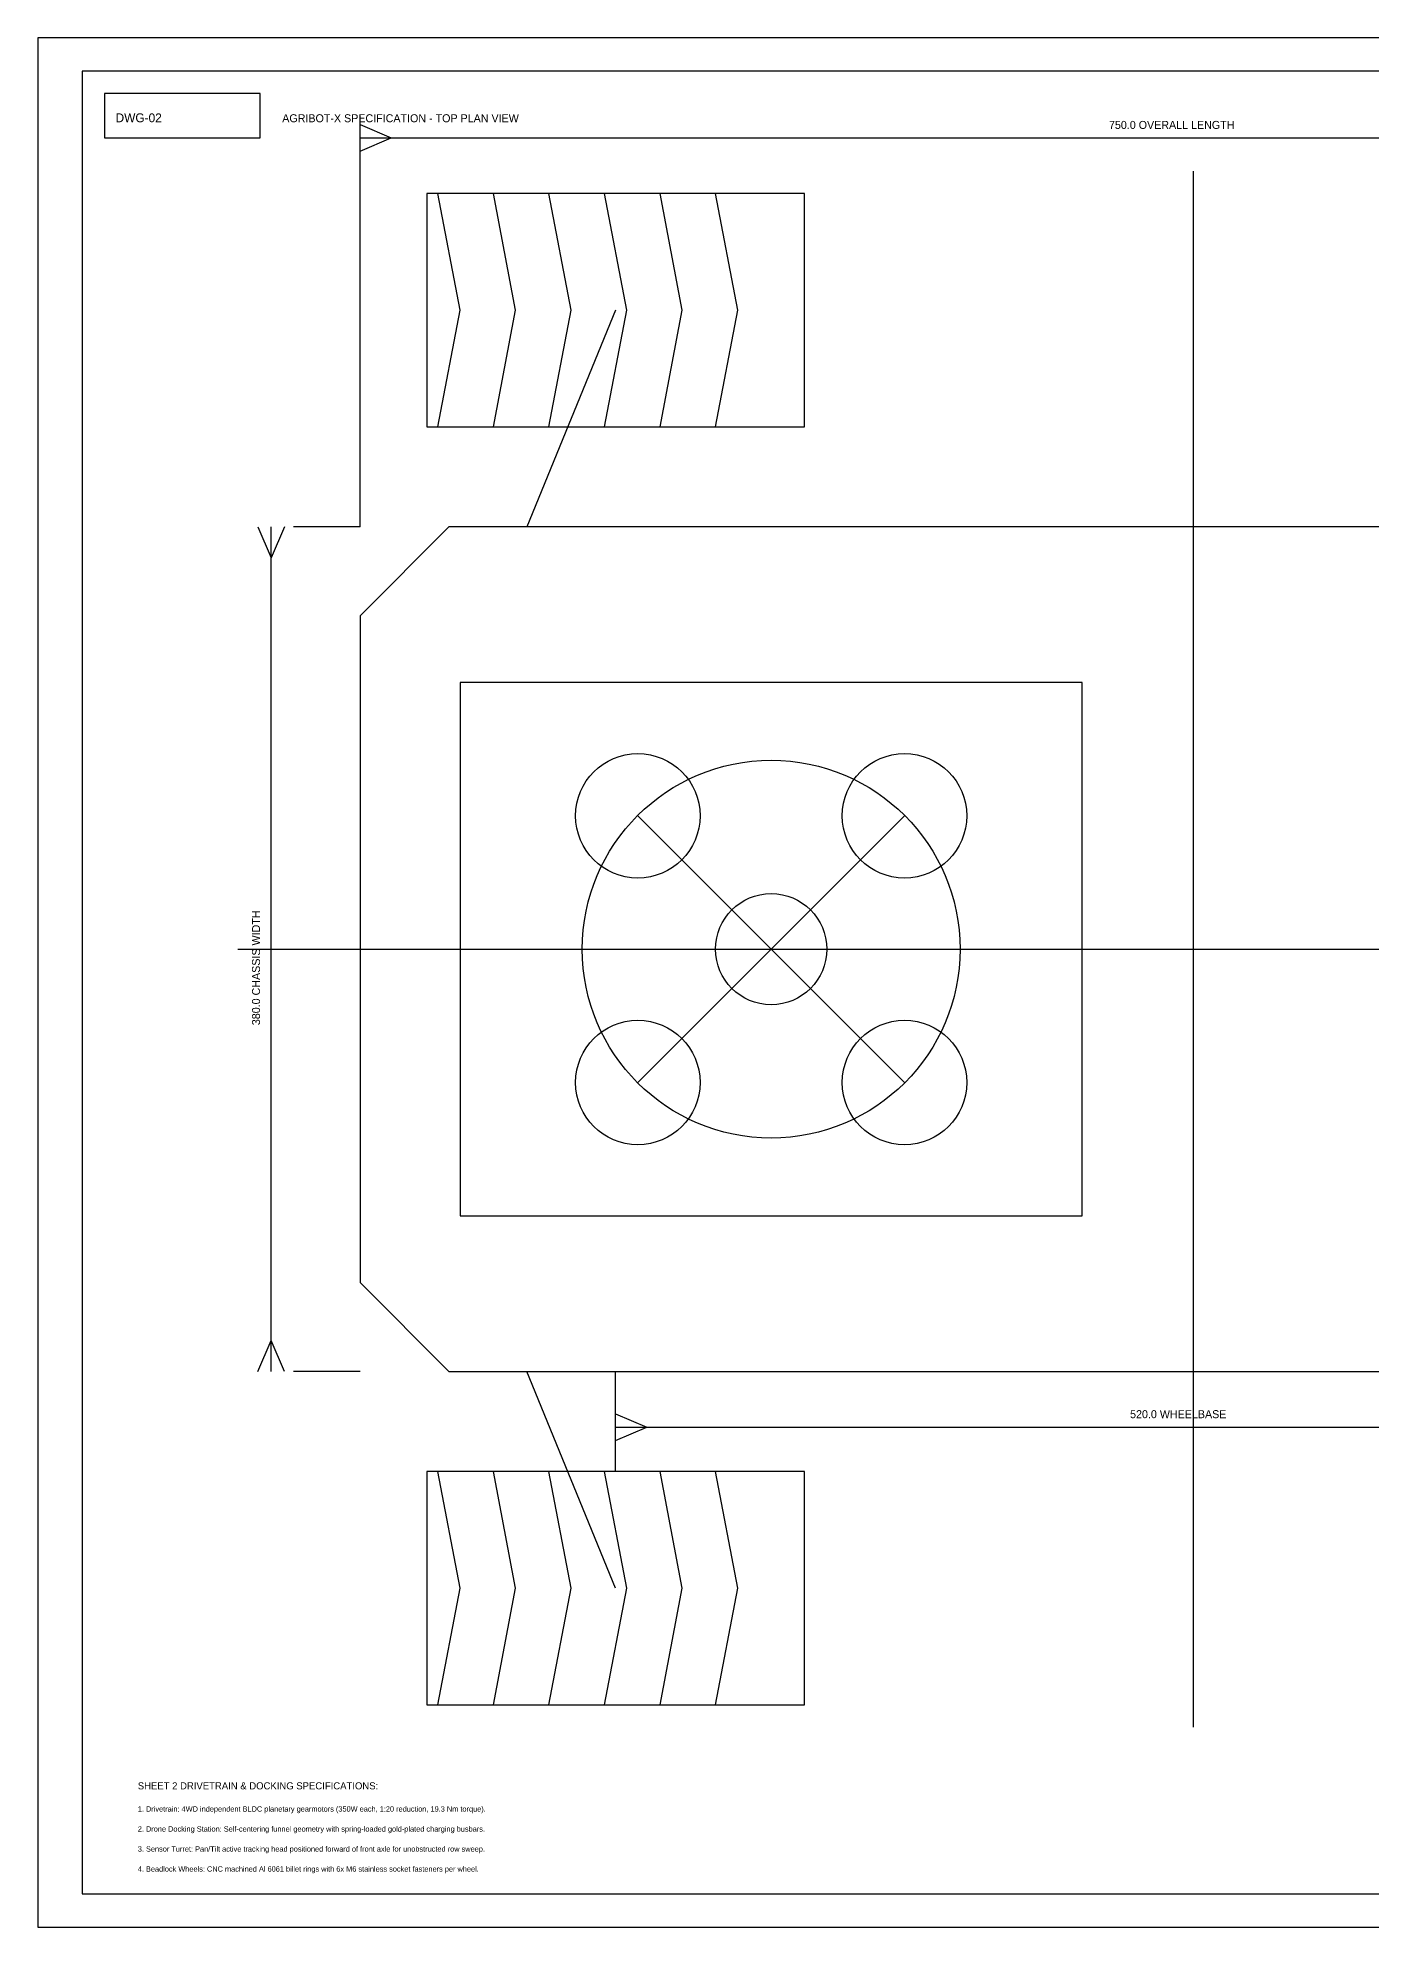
# Model space of a CAD drawing. Header units: metres. Extents: x 0 to 2550, y 0 to 1800.
# Drawn here: x 1350 to 1950, y 0 to 850 of the extents above; entities that cross this region are included whole.
import ezdxf

# ---------------------------------------------------------------- set-up
doc = ezdxf.new("R2010")
doc.units = ezdxf.units.M
for name, color, linetype in [('BORDER', 7, 'Continuous'), ('CENTERLINES', 1, 'Continuous'), ('CHASSIS', 7, 'Continuous'), ('DIMENSIONS', 1, 'Continuous'), ('DRONE', 7, 'Continuous'), ('DRONE_DOCK', 7, 'Continuous'), ('NOTES', 7, 'Continuous'), ('TITLE_BLOCK', 7, 'Continuous'), ('WHEELS', 7, 'Continuous')]:
    doc.layers.add(name, color=color, linetype=linetype)

msp = doc.modelspace()

# ---------------------------------------------------------------- linework, layer by layer
at = {"layer": 'BORDER'}
for points in [[(1350, 0), (2550, 0), (2550, 850), (1350, 850), (1350, 0)], [(1370, 15), (2535, 15), (2535, 835), (1370, 835), (1370, 15)]]:
    msp.add_lwpolyline(points, dxfattribs=at)
at = {"layer": 'CENTERLINES'}
for p, q in [((1870, 90), (1870, 790)), ((1440, 440), (2300, 440))]:
    msp.add_line(p, q, dxfattribs=at)
at = {"layer": 'CHASSIS'}
for p, q in [((1610, 727.5), (1570, 630)), ((1610, 152.5), (1570, 250))]:
    msp.add_line(p, q, dxfattribs=at)
msp.add_lwpolyline([(1535, 250), (2205, 250), (2245, 290), (2245, 590), (2205, 630), (1535, 630), (1495, 590), (1495, 290), (1535, 250)], dxfattribs=at)
at = {"layer": 'DIMENSIONS'}
for p, q in [((1495, 630), (1495, 815)), ((1495, 811), (1509, 805)), ((1495, 805), (2245, 805)), ((1495, 799), (1509, 805)), ((1449, 630), (1455, 616)), ((1455, 250), (1455, 630)), ((1461, 630), (1455, 616)), ((1495, 630), (1465, 630)), ((1449, 250), (1455, 264)), ((1461, 250), (1455, 264)), ((1495, 250), (1465, 250)), ((1610, 205), (1610, 250)), ((1610, 231), (1624, 225)), ((1610, 225), (2130, 225)), ((1610, 219), (1624, 225))]:
    msp.add_line(p, q, dxfattribs=at)
at = {"layer": 'DRONE'}
for q in [(1620, 500), (1740, 500), (1620, 380), (1740, 380)]:
    msp.add_line((1680, 440), q, dxfattribs=at)
for centre, radius in [((1620, 500), 28), ((1740, 500), 28), ((1680, 440), 25), ((1620, 380), 28), ((1740, 380), 28)]:
    msp.add_circle(centre, radius, dxfattribs=at)
at = {"layer": 'DRONE_DOCK'}
msp.add_lwpolyline([(1540, 320), (1820, 320), (1820, 560), (1540, 560), (1540, 320)], dxfattribs=at)
msp.add_circle((1680, 440), 85, dxfattribs=at)
at = {"layer": 'TITLE_BLOCK'}
msp.add_lwpolyline([(1380, 805), (1450, 805), (1450, 825), (1380, 825), (1380, 805)], dxfattribs=at)
at = {"layer": 'WHEELS'}
for p, q in [((1540, 727.5), (1530, 780)), ((1565, 727.5), (1555, 780)), ((1590, 727.5), (1580, 780)), ((1615, 727.5), (1605, 780)), ((1640, 727.5), (1630, 780)), ((1665, 727.5), (1655, 780)), ((1530, 675), (1540, 727.5)), ((1555, 675), (1565, 727.5)), ((1580, 675), (1590, 727.5)), ((1605, 675), (1615, 727.5)), ((1630, 675), (1640, 727.5)), ((1655, 675), (1665, 727.5)), ((1540, 152.5), (1530, 205)), ((1565, 152.5), (1555, 205)), ((1590, 152.5), (1580, 205)), ((1615, 152.5), (1605, 205)), ((1640, 152.5), (1630, 205)), ((1665, 152.5), (1655, 205)), ((1530, 100), (1540, 152.5)), ((1555, 100), (1565, 152.5)), ((1580, 100), (1590, 152.5)), ((1605, 100), (1615, 152.5)), ((1630, 100), (1640, 152.5)), ((1655, 100), (1665, 152.5))]:
    msp.add_line(p, q, dxfattribs=at)
for points in [[(1525, 675), (1695, 675), (1695, 780), (1525, 780), (1525, 675)], [(1525, 100), (1695, 100), (1695, 205), (1525, 205), (1525, 100)]]:
    msp.add_lwpolyline(points, dxfattribs=at)

# ---------------------------------------------------------------- texts
at = {"layer": 'DIMENSIONS'}
for s, p in [('750.0 OVERALL LENGTH', (1832, 809)), ('520.0 WHEELBASE', (1841.5, 229))]:
    msp.add_text(s, height=3.6, dxfattribs=at).set_placement(p)
msp.add_text('380.0 CHASSIS WIDTH', height=3.6, rotation=90, dxfattribs=at).set_placement((1450, 405.8))
at = {"layer": 'NOTES'}
for s, height, p in [('SHEET 2 DRIVETRAIN & DOCKING SPECIFICATIONS:', 3.2, (1395, 62)), ('1. Drivetrain: 4WD independent BLDC planetary gearmotors (350W each, 1:20 reduction, 19.3 Nm torque).', 2.4, (1395, 52)), ('2. Drone Docking Station: Self-centering funnel geometry with spring-loaded gold-plated charging busbars.', 2.4, (1395, 43)), ('3. Sensor Turret: Pan/Tilt active tracking head positioned forward of front axle for unobstructed row sweep.', 2.4, (1395, 34)), ('4. Beadlock Wheels: CNC machined Al 6061 billet rings with 6x M6 stainless socket fasteners per wheel.', 2.4, (1395, 25))]:
    msp.add_text(s, height=height, dxfattribs=at).set_placement(p)
at = {"layer": 'TITLE_BLOCK'}
for s, height, p in [('DWG-02', 4, (1385, 812)), ('AGRIBOT-X SPECIFICATION - TOP PLAN VIEW', 3.6, (1460, 812))]:
    msp.add_text(s, height=height, dxfattribs=at).set_placement(p)

doc.saveas('drawing.dxf')
